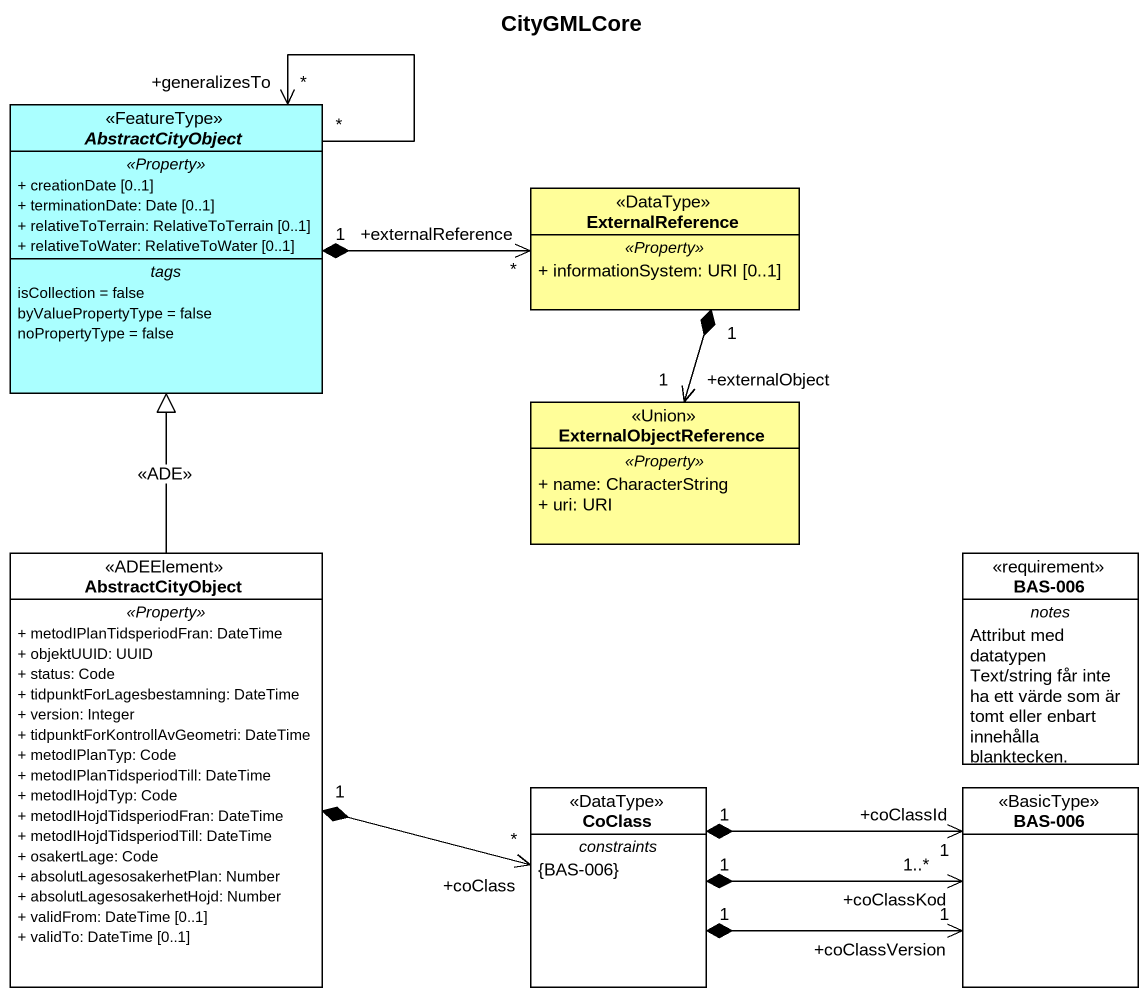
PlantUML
@startuml
title CityGMLCore
hide circle
hide empty members
skinparam classAttributeIconSize 0
abstract class AbstractCityObject <<FeatureType>> #AAFFFF {
  .. <<Property>> ..
  + creationDate [0..1]
  + terminationDate: Date [0..1]
  + relativeToTerrain: RelativeToTerrain [0..1]
  + relativeToWater: RelativeToWater [0..1]
  -- tags --
  isCollection = false
  byValuePropertyType = false
  noPropertyType = false
}
class ExternalReference <<DataType>> #FFFE99 {
  .. <<Property>> ..
  + informationSystem: URI [0..1]
}
class ExternalObjectReference <<Union>> #FFFE99 {
  .. <<Property>> ..
  + name: CharacterString
  + uri: URI
}
class "AbstractCityObject" as AbstractCityObject_2 <<ADEElement>> {
  .. <<Property>> ..
  + metodIPlanTidsperiodFran: DateTime
  + objektUUID: UUID
  + status: Code
  + tidpunktForLagesbestamning: DateTime
  + version: Integer
  + tidpunktForKontrollAvGeometri: DateTime
  + metodIPlanTyp: Code
  + metodIPlanTidsperiodTill: DateTime
  + metodIHojdTyp: Code
  + metodIHojdTidsperiodFran: DateTime
  + metodIHojdTidsperiodTill: DateTime
  + osakertLage: Code
  + absolutLagesosakerhetPlan: Number
  + absolutLagesosakerhetHojd: Number
  + validFrom: DateTime [0..1]
  + validTo: DateTime [0..1]
}
class "BAS-006" as BAS_006 <<requirement>> {
  -- notes --
  Attribut med datatypen Text/string får inte ha ett värde som är tomt eller enbart innehålla blanktecken.
}
class CoClass <<DataType>> {
  -- constraints --
  {BAS-006}
}
class "BAS-006" as BAS_006_2 <<BasicType>>
AbstractCityObject "*" --> "+generalizesTo\n*" AbstractCityObject
ExternalReference "+externalReference\n*" <-left-* "1" AbstractCityObject
ExternalObjectReference "+externalObject\n1" <-up-* "1" ExternalReference
AbstractCityObject_2 -up-|> AbstractCityObject : <<ADE>>
CoClass "+coClass\n*" <-left-* "1" AbstractCityObject_2
BAS_006_2 "+coClassId\n1" <-left-* "1" CoClass
BAS_006_2 "+coClassKod\n1..*" <-left-* "1" CoClass
BAS_006_2 "+coClassVersion\n1" <-left-* "1" CoClass
@enduml
